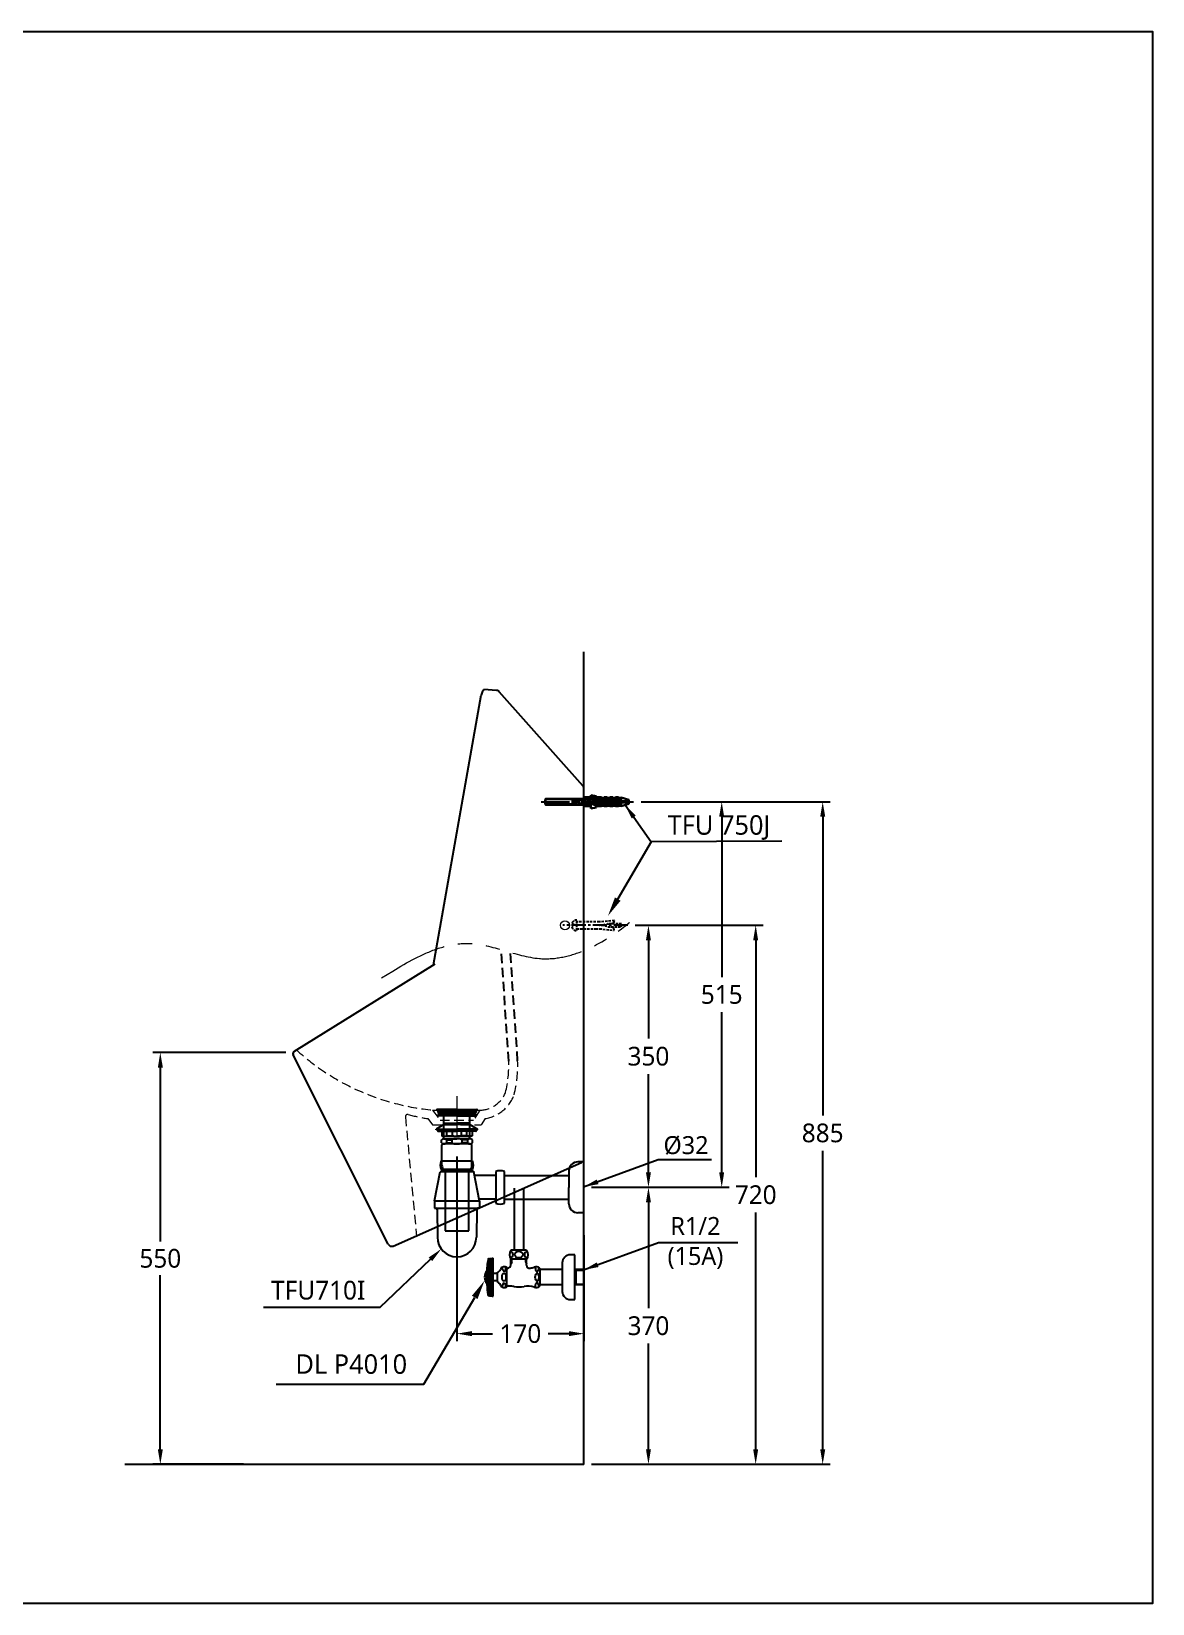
# Model space of a CAD drawing. Extents: x 6834 to 9934, y 70 to 2170.
# Drawn here: x 8436 to 9934, y 70 to 2170 of the extents above; entities that cross this region are included whole.
import ezdxf

# ---------------------------------------------------------------- set-up
doc = ezdxf.new("R2010")
doc.units = 0
doc.header["$LTSCALE"] = 500
doc.header["$MEASUREMENT"] = 0
for name, pattern in [('0.15mmDimensionLine', [0]), ('0.30mmSolid', [0]), ('CENTER', [2, 1.25, -0.25, 0.25, -0.25]), ('CENTER2', [1.125, 0.75, -0.125, 0.125, -0.125]), ('HIDDEN', [0.375, 0.25, -0.125]), ('HIDDEN2', [0.1875, 0.125, -0.0625]), ('PHANTOM2', [1.25, 0.625, -0.125, 0.125, -0.125, 0.125, -0.125])]:
    doc.linetypes.add(name, pattern=pattern)
doc.layers.get('0').update_dxf_attribs({"linetype": 'CONTINUOUS'})
doc.layers.get('DEFPOINTS').update_dxf_attribs({"linetype": 'CONTINUOUS'})
for name, color, linetype in [('1', 1, 'CONTINUOUS'), ('3', 3, 'CONTINUOUS'), ('4', 4, 'CONTINUOUS'), ('5', 5, 'CONTINUOUS'), ('6', 6, 'CONTINUOUS'), ('THIN', 8, 'CONTINUOUS')]:
    doc.layers.add(name, color=color, linetype=linetype)
doc.layers.add('Base', color=172, linetype='0.30mmSolid', lineweight=0)
doc.styles.get("Standard").update_dxf_attribs({"font": 'NanumGothic.ttf'})
doc.styles.add('굴림', font='NanumGothic.ttf')
doc.dimstyles.get("Standard").update_dxf_attribs({"dimtxt": 2.5, "dimasz": 2, "dimexe": 2, "dimexo": 1, "dimgap": 2, "dimtad": 1, "dimdec": 0, "dimlfac": 10, "dimrnd": 1, "dimzin": 0, "dimdsep": 46, "dimtxsty": 'Standard', "dimcen": 0, "dimclrt": 2, "dimadec": 0, "dimazin": 0, "dimtfac": 1, "dimtdec": 0, "dimtofl": 0, "dimtmove": 0, "dimatfit": 3, "dimfxl": 1, "dimtolj": 1, "dimtzin": 0, "dimarcsym": 0})
doc.dimstyles.new('Standard$0', dxfattribs={"dimtxt": 0.18, "dimasz": 0.18, "dimexe": 0.18, "dimexo": 0.0625, "dimgap": 0.09, "dimtad": 0, "dimtih": 1, "dimtoh": 1, "dimdec": 4, "dimzin": 0, "dimdsep": 46, "dimtxsty": 'Standard', "dimcen": 0.09, "dimadec": 0, "dimazin": 0, "dimtfac": 1, "dimtdec": 4, "dimtofl": 0, "dimtmove": 0, "dimatfit": 3, "dimfxl": 1, "dimtolj": 1, "dimtzin": 0, "dimarcsym": 0})

# ---------------------------------------------------------------- blocks, each defined once
blk = doc.blocks.new('*D20')
at = {"layer": '1', "color": 3, "lineweight": -2, "transparency": 16777216}
for p, q in [((9004.4, 666.8), (9004.4, 420.3)), ((9174, 562.1), (9174, 420.3)), ((9024.4, 430.3), (9052.1, 430.3)), ((9154, 430.3), (9126.3, 430.3))]:
    blk.add_line(p, q, dxfattribs=at)
at = {"layer": '1', "color": 3, "transparency": 16777216}
for points in [[(9024.4, 433.7), (9024.4, 427), (9004.4, 430.3)], [(9154, 433.7), (9154, 427), (9174, 430.3)]]:
    blk.add_solid(points, dxfattribs=at)
at = {"layer": 'DEFPOINTS', "color": 0, "transparency": 16777216}
for p in [(9004.4, 676.8), (9174, 572.1), (9174, 430.3)]:
    blk.add_point(p, dxfattribs=at)
at = {"layer": '1', "color": 0, "transparency": 16777216, "insert": (9089.2, 430.3), "char_height": 25, "attachment_point": 5}
blk.add_mtext('\\A1;170', dxfattribs=at)
blk = doc.blocks.new('*D21')
at = {"layer": '1', "color": 3, "lineweight": -2, "transparency": 16777216}
for p, q in [((8775.6, 805.8), (8598.1, 805.8)), ((8608.1, 785.8), (8608.1, 553.3)), ((8608.1, 275.8), (8608.1, 508.3)), ((8719.4, 255.8), (8598.1, 255.8))]:
    blk.add_line(p, q, dxfattribs=at)
at = {"layer": '1', "color": 3, "transparency": 16777216}
for points in [[(8604.8, 785.8), (8611.5, 785.8), (8608.1, 805.8)], [(8604.8, 275.8), (8611.5, 275.8), (8608.1, 255.8)]]:
    blk.add_solid(points, dxfattribs=at)
at = {"layer": 'DEFPOINTS', "color": 0, "transparency": 16777216}
for p in [(8608.1, 805.8), (8785.6, 805.8), (8729.4, 255.8)]:
    blk.add_point(p, dxfattribs=at)
at = {"layer": '1', "color": 0, "transparency": 16777216, "insert": (8608.1, 530.8), "char_height": 25, "attachment_point": 5}
blk.add_mtext('\\A1;550', dxfattribs=at)
blk = doc.blocks.new('*D22')
at = {"layer": '1', "color": 3, "lineweight": -2, "transparency": 16777216}
for p, q in [((9250.4, 1140.8), (9503.1, 1140.8)), ((9493.1, 1120.8), (9493.1, 721.9)), ((9493.1, 275.8), (9493.1, 674.6)), ((9184, 255.8), (9503.1, 255.8))]:
    blk.add_line(p, q, dxfattribs=at)
at = {"layer": '1', "color": 3, "transparency": 16777216}
for points in [[(9489.8, 1120.8), (9496.5, 1120.8), (9493.1, 1140.8)], [(9489.8, 275.8), (9496.5, 275.8), (9493.1, 255.8)]]:
    blk.add_solid(points, dxfattribs=at)
at = {"layer": 'DEFPOINTS', "color": 0, "transparency": 16777216}
for p in [(9240.4, 1140.8), (9174, 255.8), (9493.1, 255.8)]:
    blk.add_point(p, dxfattribs=at)
at = {"layer": '1', "color": 0, "transparency": 16777216, "insert": (9493.1, 698.3), "char_height": 25, "attachment_point": 5}
blk.add_mtext('\\A1;885', dxfattribs=at)
blk = doc.blocks.new('*D23')
at = {"layer": '1', "color": 3, "lineweight": -2, "transparency": 16777216}
for p, q in [((9242.7, 975.8), (9413.6, 975.8)), ((9403.6, 955.8), (9403.6, 639.3)), ((9403.6, 275.8), (9403.6, 592.2)), ((9184, 255.8), (9413.6, 255.8))]:
    blk.add_line(p, q, dxfattribs=at)
at = {"layer": '1', "color": 3, "transparency": 16777216}
for points in [[(9400.2, 955.8), (9406.9, 955.8), (9403.6, 975.8)], [(9400.2, 275.8), (9406.9, 275.8), (9403.6, 255.8)]]:
    blk.add_solid(points, dxfattribs=at)
at = {"layer": 'DEFPOINTS', "color": 0, "transparency": 16777216}
for p in [(9232.7, 975.8), (9403.6, 975.8), (9174, 255.8)]:
    blk.add_point(p, dxfattribs=at)
at = {"layer": '1', "color": 0, "transparency": 16777216, "insert": (9403.6, 615.8), "char_height": 25, "attachment_point": 5}
blk.add_mtext('\\A1;720', dxfattribs=at)
blk = doc.blocks.new('*D24')
at = {"layer": '1', "color": 3, "lineweight": -2, "transparency": 16777216}
for p, q in [((9184, 625.8), (9270.3, 625.8)), ((9260.3, 605.8), (9260.3, 464.4)), ((9260.3, 275.8), (9260.3, 417.1)), ((9184, 255.8), (9270.3, 255.8))]:
    blk.add_line(p, q, dxfattribs=at)
at = {"layer": '1', "color": 3, "transparency": 16777216}
for points in [[(9257, 605.8), (9263.6, 605.8), (9260.3, 625.8)], [(9257, 275.8), (9263.6, 275.8), (9260.3, 255.8)]]:
    blk.add_solid(points, dxfattribs=at)
at = {"layer": 'DEFPOINTS', "color": 0, "transparency": 16777216}
for p in [(9174, 625.8), (9260.3, 625.8), (9174, 255.8)]:
    blk.add_point(p, dxfattribs=at)
at = {"layer": '1', "color": 0, "transparency": 16777216, "insert": (9260.3, 440.8), "char_height": 25, "attachment_point": 5}
blk.add_mtext('\\A1;370', dxfattribs=at)
blk = doc.blocks.new('*D25')
at = {"layer": '1', "color": 3, "lineweight": -2, "transparency": 16777216}
for p, q in [((9242.7, 975.8), (9270.3, 975.8)), ((9260.3, 955.8), (9260.3, 824.4)), ((9260.3, 645.8), (9260.3, 777.1)), ((9184, 625.8), (9270.3, 625.8))]:
    blk.add_line(p, q, dxfattribs=at)
at = {"layer": '1', "color": 3, "transparency": 16777216}
for points in [[(9257, 955.8), (9263.6, 955.8), (9260.3, 975.8)], [(9257, 645.8), (9263.6, 645.8), (9260.3, 625.8)]]:
    blk.add_solid(points, dxfattribs=at)
at = {"layer": 'DEFPOINTS', "color": 0, "transparency": 16777216}
for p in [(9232.7, 975.8), (9260.3, 975.8), (9174, 625.8)]:
    blk.add_point(p, dxfattribs=at)
at = {"layer": '1', "color": 0, "transparency": 16777216, "insert": (9260.3, 800.8), "char_height": 25, "attachment_point": 5}
blk.add_mtext('\\A1;350', dxfattribs=at)
blk = doc.blocks.new('*D26')
at = {"layer": '1', "color": 3, "lineweight": -2, "transparency": 16777216}
for p, q in [((9250.4, 1140.8), (9368.2, 1140.8)), ((9358.2, 1120.8), (9358.2, 906.7)), ((9358.2, 645.8), (9358.2, 859.8)), ((9184, 625.8), (9368.2, 625.8))]:
    blk.add_line(p, q, dxfattribs=at)
at = {"layer": '1', "color": 3, "transparency": 16777216}
for points in [[(9354.8, 1120.8), (9361.5, 1120.8), (9358.2, 1140.8)], [(9354.8, 645.8), (9361.5, 645.8), (9358.2, 625.8)]]:
    blk.add_solid(points, dxfattribs=at)
at = {"layer": 'DEFPOINTS', "color": 0, "transparency": 16777216}
for p in [(9240.4, 1140.8), (9174, 625.8), (9358.2, 625.8)]:
    blk.add_point(p, dxfattribs=at)
at = {"layer": '1', "color": 0, "transparency": 16777216, "insert": (9358.2, 883.3), "char_height": 25, "attachment_point": 5}
blk.add_mtext('\\A1;515', dxfattribs=at)

msp = doc.modelspace()

# ---------------------------------------------------------------- linework, layer by layer
at = {"color": 2, "linetype": 'ByBlock'}
for p, q in [((8973.1333, 922.77218), (9036.87538, 1283.02058)), ((9057.40642, 1289.55626), (9040.46077, 1290.72606)), ((9172.761, 1162.17813), (9060.94781, 1287.71473)), ((9174.02728, 663.42372), (9174.02728, 1158.85257)), ((8787.24098, 807.82878), (8975.49804, 924.175)), ((8912.69866, 549.81364), (8785.76911, 802.63141)), ((8919.00392, 547.40668), (9171.04924, 658.8508))]:
    msp.add_line(p, q, dxfattribs=at)
at = {"color": 0}
for p, q in [((9122.67108, 1144.65643), (9121.97108, 1143.95643)), ((9121.97108, 1143.95643), (9121.97108, 1137.55643)), ((9121.97108, 1137.55643), (9122.67108, 1136.85643)), ((9159.67108, 1144.65643), (9122.67108, 1144.65643)), ((9122.67108, 1144.65643), (9122.67108, 1136.85643)), ((9122.67108, 1136.85643), (9159.67108, 1136.85643)), ((9158.97108, 1136.85643), (9158.97108, 1144.65643)), ((9159.67108, 1144.65643), (9159.77108, 1144.75643)), ((9159.77108, 1136.75643), (9159.67108, 1136.85643)), ((9172.77389, 1144.75643), (9159.77108, 1144.75643)), ((9159.77108, 1136.75643), (9172.77389, 1136.75643)), ((9161.14085, 1143.7077), (9171.14085, 1137.80516)), ((9171.14085, 1143.7077), (9161.14085, 1137.80516)), ((9161.14085, 1143.7077), (9171.14085, 1143.7077)), ((9161.14085, 1137.80516), (9161.14085, 1143.7077)), ((9161.14085, 1137.80516), (9171.14085, 1137.80516)), ((9171.14085, 1143.7077), (9161.35015, 1143.7077)), ((9171.14085, 1143.7077), (9171.14085, 1137.80516)), ((9173.97108, 1143.95643), (9172.77389, 1144.75643)), ((9173.97108, 1137.55643), (9172.77389, 1136.75643)), ((9219.97108, 1143.95643), (9173.97108, 1143.95643)), ((9173.97108, 1137.55643), (9173.97108, 1143.95643)), ((9219.97108, 1137.55643), (9173.97108, 1137.55643)), ((9174.25061, 1136.50643), (9174.16053, 1137.55643)), ((9174.22916, 1136.75643), (9174.32081, 1136.75643)), ((9176.63746, 1145.00643), (9174.25061, 1136.50643)), ((9176.72753, 1143.95643), (9176.63746, 1145.00643)), ((9177.36664, 1136.50643), (9177.27657, 1137.55643)), ((9179.75349, 1145.00643), (9177.36664, 1136.50643)), ((9179.84357, 1143.95643), (9179.75349, 1145.00643)), ((9180.48267, 1136.50643), (9180.3926, 1137.55643)), ((9182.86953, 1145.00643), (9180.48267, 1136.50643)), ((9182.86953, 1145.00643), (9180.48267, 1136.50643)), ((9182.9596, 1143.95643), (9182.86953, 1145.00643)), ((9183.59871, 1136.50643), (9183.50863, 1137.55643)), ((9185.98556, 1145.00643), (9183.59871, 1136.50643)), ((9186.07564, 1143.95643), (9185.98556, 1145.00643)), ((9186.71474, 1136.50643), (9186.62467, 1137.55643)), ((9189.10159, 1145.00643), (9186.71474, 1136.50643)), ((9189.19167, 1143.95643), (9189.10159, 1145.00643)), ((9189.83078, 1136.50643), (9189.7407, 1137.55643)), ((9192.21763, 1145.00643), (9189.83078, 1136.50643)), ((9192.21763, 1145.00643), (9189.83078, 1136.50643)), ((9192.3077, 1143.95643), (9192.21763, 1145.00643)), ((9192.94681, 1136.50643), (9192.85674, 1137.55643)), ((9195.33366, 1145.00643), (9192.94681, 1136.50643)), ((9195.42374, 1143.95643), (9195.33366, 1145.00643)), ((9196.06285, 1136.50643), (9195.97277, 1137.55643)), ((9198.4497, 1145.00643), (9196.06285, 1136.50643)), ((9198.53977, 1143.95643), (9198.4497, 1145.00643)), ((9199.17888, 1136.50643), (9199.0888, 1137.55643)), ((9201.56573, 1145.00643), (9199.17888, 1136.50643)), ((9201.56573, 1145.00643), (9199.17888, 1136.50643)), ((9201.65581, 1143.95643), (9201.56573, 1145.00643)), ((9202.29491, 1136.50643), (9202.20484, 1137.55643)), ((9204.68177, 1145.00643), (9202.29491, 1136.50643)), ((9204.77184, 1143.95643), (9204.68177, 1145.00643)), ((9205.41095, 1136.50643), (9205.32087, 1137.55643)), ((9207.7978, 1145.00643), (9205.41095, 1136.50643)), ((9207.88787, 1143.95643), (9207.7978, 1145.00643)), ((9208.52698, 1136.50643), (9208.43691, 1137.55643)), ((9210.91383, 1145.00643), (9208.52698, 1136.50643)), ((9210.91383, 1145.00643), (9208.52698, 1136.50643)), ((9211.00391, 1143.95643), (9210.91383, 1145.00643)), ((9211.64302, 1136.50643), (9211.55294, 1137.55643)), ((9214.02987, 1145.00643), (9211.64302, 1136.50643)), ((9214.11994, 1143.95643), (9214.02987, 1145.00643)), ((9214.75905, 1136.50643), (9214.66897, 1137.55643)), ((9217.1459, 1145.00643), (9214.75905, 1136.50643)), ((9217.23598, 1143.95643), (9217.1459, 1145.00643)), ((9217.87508, 1136.50643), (9217.78501, 1137.55643)), ((9220.26194, 1145.00643), (9217.87508, 1136.50643)), ((9219.97108, 1143.95643), (9226.97108, 1140.75643)), ((9226.97108, 1140.75643), (9219.97108, 1137.55643)), ((9220.35201, 1143.95643), (9220.26194, 1145.00643)), ((9221.18477, 1137.19604), (9221.09469, 1138.24604)), ((9223.02348, 1143.74401), (9221.18477, 1137.19604)), ((9223.11355, 1142.69401), (9223.02348, 1143.74401)), ((9224.75971, 1138.8303), (9224.66963, 1139.8803)), ((9225.78501, 1142.48159), (9224.75971, 1138.8303)), ((9225.87509, 1141.43159), (9225.78501, 1142.48159))]:
    msp.add_line(p, q, dxfattribs=at)
at = {"color": 7, "linetype": 'CENTER2', "ltscale": 0.05}
msp.add_line((9232.70334, 975.75643), (9146.10288, 975.75643), dxfattribs=at)
at = {"color": 7, "linetype": 'HIDDEN', "lineweight": 0, "ltscale": 0.1}
msp.add_line((8935.64943, 719.80615), (8950.40663, 559.81013), dxfattribs=at)
at = {"color": 4}
for p, q in [((8983.37423, 661.00534), (9004.37423, 661.00534)), ((9004.37423, 661.00534), (9025.37423, 661.00534)), ((9174.02728, 659.75643), (9166.02728, 659.75643)), ((9174.02728, 591.75643), (9174.02728, 659.75643)), ((8974.46917, 607.60226), (8981.87423, 646.60226)), ((8985.27423, 648.60226), (8981.87423, 646.60226)), ((9026.87423, 646.60226), (8981.87423, 646.60226)), ((9025.37423, 649.50534), (8983.37423, 649.50534)), ((8985.27423, 648.60226), (8985.27423, 649.50534)), ((9023.47423, 648.60226), (8985.27423, 648.60226)), ((9023.47423, 648.60226), (9026.87423, 646.60226)), ((9034.37423, 607.10226), (9026.87423, 646.60226)), ((9056.31975, 646.75643), (9056.31975, 604.75643)), ((9067.81975, 625.75643), (9067.81975, 646.75643)), ((9154.02728, 647.75643), (9154.02728, 625.75643)), ((9067.81975, 604.75643), (9067.81975, 625.75643)), ((9067.81975, 609.75643), (9154.02728, 609.75643)), ((9154.02728, 603.75643), (9154.02728, 625.75643)), ((8974.37423, 607.60226), (8974.37423, 598.10226)), ((8974.37423, 607.60226), (9034.2793, 607.60226)), ((8974.37423, 598.10226), (8976.74601, 598.10226)), ((8976.74601, 598.10226), (9032.37423, 598.10226)), ((8977.87423, 596.30226), (8978.37423, 559.00534)), ((9030.87423, 596.16577), (9030.37423, 559.00534)), ((9034.37423, 598.10226), (9032.37423, 598.10226)), ((9034.37423, 607.10226), (9034.37423, 598.10226)), ((9174.02728, 591.75643), (9166.02728, 591.75643))]:
    msp.add_line(p, q, dxfattribs=at)
at = {"color": 7, "linetype": 'HIDDEN2', "ltscale": 0.05}
msp.add_lwpolyline([(9164.40311, 968.66713), (9164.40311, 982.84573, 0.3163168315), (9157.73241, 978.15643), (9159.51528, 978.15643), (9159.51528, 973.35643), (9157.73241, 973.35643, 0.3163168315)], format="xyb", close=True, dxfattribs=at)
for points in [[(9164.40311, 971.25643), (9189.8153, 971.25643), (9194.88742, 971.25643), (9214.50666, 969.11973), (9214.17692, 972.62458), (9194.88742, 975.75643), (9214.17692, 979.15086), (9214.83639, 982.29314), (9194.88742, 980.25643), (9189.8153, 980.25643), (9164.40311, 980.25643)], [(9205.97389, 973.95643), (9224.49825, 973.95643), (9224.44962, 977.55643), (9205.11626, 977.55643)]]:
    msp.add_lwpolyline(points, dxfattribs=at)
at = {"color": 7, "linetype": 'Continuous', "lineweight": 0}
msp.add_circle((9148.77935, 975.75643), 6, dxfattribs=at)
at = {"color": 2, "linetype": 'ByBlock'}
msp.add_arc((9057.06208, 1284.56813), 5, 39, 86.05101255, dxfattribs=at)
at = {"color": 2}
for centre, radius, start, end in [((8789.34387, 804.42615), 4, 121.71680384, 206.65937103), ((8917.1671, 552.05707), 5, 206.65937103, 291.55303945)]:
    msp.add_arc(centre, radius, start, end, dxfattribs=at)
at = {"color": 7, "linetype": 'HIDDEN', "lineweight": 0, "ltscale": 0.1}
for centre, radius, start, end in [((8919.32338, 788.9051), 154.36434, 346.3111467, 1.98312078), ((8919.32338, 788.9051), 166.30184, 346.3111467, 1.98312078), ((9034.63266, 766.18889), 37.32104, 271.19613178, 338.27581349), ((9034.35191, 766.61997), 49.58711, 278.83401768, 339.79490186), ((8938.631, 720.13814), 3, 78.03517892, 186.35365505)]:
    msp.add_arc(centre, radius, start, end, dxfattribs=at)
at = {"color": 4}
for centre, radius, start, end in [((8995.97423, 655.25534), 13.85, 155.47045254, 204.52954746), ((9012.77423, 655.25534), 13.85, 335.47045254, 24.52954746), ((9166.02728, 647.75643), 12, 90, 180), ((9062.06975, 634.15643), 13.85, 65.47045254, 114.52954746), ((8975.87423, 596.30226), 2, 0, 64.15806724), ((9032.87423, 596.16577), 2, 104.47751219, 180), ((9062.06975, 617.35643), 13.85, 245.47045254, 294.52954746), ((9166.02728, 603.75643), 12, 180, 270), ((9004.37423, 559.00534), 26, 180, 0)]:
    msp.add_arc(centre, radius, start, end, dxfattribs=at)
at = {"color": 2, "linetype": 'ByBlock'}
msp.add_ellipse((9043.14116, 1275.51232), major_axis=(-1.23169, 15.08768), ratio=0.4382630861, start_param=0.5042784076, end_param=1.0145222166, dxfattribs=at)
msp.add_open_spline([(9040.46083, 1290.72638), (9040.40084, 1290.64742), (9039.78582, 1289.83301), (9038.86785, 1288.46111)], degree=3, dxfattribs=at)
at = {"color": 1, "linetype": 'PHANTOM2', "lineweight": 0, "ltscale": 0.3}
msp.add_spline([(8903.78893, 905.7349), (9023.48116, 951.48901), (9117.6652, 931.22647), (9230.16281, 975.67333), (9236.70337, 980.90237)], degree=3, dxfattribs=at)
at = {"layer": '1'}
for q in [(9174.02728, 1341.22907), (8560.77425, 255.75643)]:
    msp.add_line((9174.02728, 255.75643), q, dxfattribs=at)
at = {"layer": '1', "color": 1, "linetype": 'CENTER2', "ltscale": 0.1}
msp.add_line((9117.10815, 1140.75643), (9240.35073, 1140.75643), dxfattribs=at)
at = {"layer": '1', "color": 3}
for p, q in [((9264.1547, 1087.42822), (9216.28609, 1005.66888)), ((9438.52118, 1088.37809), (9264.1547, 1087.42822)), ((8901.96935, 465.72914), (8969.03668, 529.68828)), ((8746.13601, 465.72914), (8901.96935, 465.72914)), ((8960.36338, 362.93184), (9028.19241, 478.78348)), ((8763.07563, 362.93184), (8960.36338, 362.93184))]:
    msp.add_line(p, q, dxfattribs=at)
at = {"layer": '1', "color": 7, "linetype": 'HIDDEN', "ltscale": 0.1}
for p, q in [((9073.59526, 794.24689), (9063.65247, 943.22727)), ((9085.51737, 794.8529), (9075.84689, 939.65297))]:
    msp.add_line(p, q, dxfattribs=at)
at = {"layer": '1', "color": 1, "linetype": 'CENTER', "lineweight": 0, "ltscale": 0.2}
msp.add_line((9004.37423, 747.77805), (9004.37423, 694.38286), dxfattribs=at)
at = {"layer": '1', "color": 7, "linetype": 'HIDDEN', "lineweight": 0, "ltscale": 0.1}
for p, q in [((8965.38143, 717.62898), (8971.79615, 709.27661)), ((8971.73908, 729.052), (8982.18143, 715.4554)), ((8971.73908, 729.052), (9034.89748, 729.052)), ((8982.18143, 715.4554), (9026.56704, 715.4554)), ((9034.89748, 729.052), (9026.56704, 715.4554)), ((9041.96713, 717.62109), (9036.85459, 709.27661)), ((8971.79615, 709.27661), (9036.85459, 709.27661))]:
    msp.add_line(p, q, dxfattribs=at)
at = {"layer": '1', "color": 4}
msp.add_line((9067.81975, 641.63143), (9154.02728, 641.63143), dxfattribs=at)
at = {"layer": '1', "color": 2}
for centre, start, end in [((9169.02728, 1158.85257), 0, 41.69087797), ((9169.02728, 663.42372), 293.85305088, 360)]:
    msp.add_arc(centre, 5, start, end, dxfattribs=at)
at = {"layer": '1', "color": 7, "linetype": 'HIDDEN', "lineweight": 0, "ltscale": 0.1}
for centre, radius, start, end in [((9001.58595, 1042.66432), 315.0294, 227.78627697, 264.5634659), ((8993.77154, 919.31175), 203.67115, 254.47376454, 261.98733801)]:
    msp.add_arc(centre, radius, start, end, dxfattribs=at)
at = {"layer": '1', "color": 3}
for points in [[(9223.05715, 1008.65727), (9215.57807, 1013.03614), (9206.18101, 988.40946)], [(8966.73622, 532.10054), (8971.33714, 527.27602), (8983.51022, 543.49105)], [(9024.45287, 480.97292), (9031.93195, 476.59405), (9041.32901, 501.22072)]]:
    msp.add_solid(points, dxfattribs=at)
at = {"layer": '3', "color": 4}
for p, q in [((8977.37423, 729.37548), (8977.37423, 728.77548)), ((8977.37423, 728.77548), (8979.51646, 727.27548)), ((8977.37423, 728.77548), (9004.37423, 728.77548)), ((8987.07423, 729.77548), (8977.77423, 729.77548)), ((8979.0724, 727.07548), (8979.0724, 725.77548)), ((8979.0724, 722.77548), (8979.0724, 721.47548)), ((8985.37423, 727.27548), (8979.2724, 727.27548)), ((9004.37423, 721.27548), (8979.2724, 721.27548)), ((9004.37423, 725.27548), (8979.5724, 725.27548)), ((9004.37423, 723.27548), (8979.5724, 723.27548)), ((8985.37423, 727.27548), (9004.37423, 727.27548)), ((8986.87423, 717.86424), (8986.87423, 721.27548)), ((8986.87423, 690.68107), (8986.87423, 721.27548)), ((9004.37423, 729.77548), (8987.07423, 729.77548)), ((9004.37423, 729.77548), (9021.67423, 729.77548)), ((9031.37423, 728.77548), (9004.37423, 728.77548)), ((9023.37423, 727.27548), (9004.37423, 727.27548)), ((9004.37423, 725.27548), (9029.17607, 725.27548)), ((9004.37423, 723.27548), (9029.17607, 723.27548)), ((9004.37423, 721.27548), (9029.47607, 721.27548)), ((9021.67423, 729.77548), (9030.97423, 729.77548)), ((9021.87423, 690.68107), (9021.87423, 721.27548)), ((9023.37423, 727.27548), (9029.47607, 727.27548)), ((9031.37423, 728.77548), (9029.23201, 727.27548)), ((9029.67607, 727.07548), (9029.67607, 725.77548)), ((9029.67607, 722.77548), (9029.67607, 721.47548)), ((9031.37423, 729.37548), (9031.37423, 728.77548)), ((8986.87423, 709.60883), (8976.87423, 703.60883)), ((8976.87423, 702.60883), (8976.87423, 703.60883)), ((8976.87423, 703.60883), (9004.37423, 703.60883)), ((8986.87423, 702.60883), (8976.87423, 702.60883)), ((8978.6821, 702.60883), (8978.6821, 701.30883)), ((8979.1821, 700.80883), (8984.1821, 700.80883)), ((8984.1821, 700.80883), (8984.1821, 694.68618)), ((8984.1821, 700.80883), (9004.37423, 700.80883)), ((8985.1821, 694.10883), (8984.1821, 694.68618)), ((8985.1821, 694.10883), (8986.5821, 694.10883)), ((8986.5821, 694.10883), (9004.37423, 694.10883)), ((8987.57423, 711.70323), (8986.87423, 712.91567)), ((8986.87423, 711.70323), (9004.37423, 711.70323)), ((8986.87423, 709.60883), (9004.37423, 709.60883)), ((9021.87423, 702.60883), (8986.87423, 702.60883)), ((8987.57423, 709.60883), (8987.57423, 711.70323)), ((8990.95689, 694.68618), (8990.95689, 700.80883)), ((8990.95689, 694.68618), (8998.35755, 694.68618)), ((8998.35755, 694.68618), (8998.35755, 700.80883)), ((9021.87423, 711.70323), (9004.37423, 711.70323)), ((9021.87423, 709.60883), (9004.37423, 709.60883)), ((9031.87423, 703.60883), (9004.37423, 703.60883)), ((9024.56636, 700.80883), (9004.37423, 700.80883)), ((9022.16636, 694.10883), (9004.37423, 694.10883)), ((9010.39092, 694.68618), (9010.39092, 700.80883)), ((9017.79158, 694.68618), (9010.39092, 694.68618)), ((9017.79158, 694.68618), (9017.79158, 700.80883)), ((9021.17423, 711.70323), (9021.87423, 712.91567)), ((9021.17423, 709.60883), (9021.17423, 711.70323)), ((9021.87423, 709.60883), (9031.87423, 703.60883)), ((9021.87423, 702.60883), (9031.87423, 702.60883)), ((9023.56636, 694.10883), (9022.16636, 694.10883)), ((9023.56636, 694.10883), (9024.56636, 694.68618)), ((9029.56636, 700.80883), (9024.56636, 700.80883)), ((9024.56636, 700.80883), (9024.56636, 694.68618)), ((9030.06636, 702.60883), (9030.06636, 701.30883)), ((9031.87423, 702.60883), (9031.87423, 703.60883)), ((8983.63054, 685.14661), (8983.63054, 689.25986)), ((8984.37423, 655.04585), (8984.37423, 682.70323)), ((9004.37423, 683.70323), (8985.37423, 683.70323)), ((8987.01793, 690.70323), (9004.13054, 690.70323)), ((8990.40532, 689.25986), (8990.40532, 685.14661)), ((8990.40532, 689.25986), (8997.80598, 689.25986)), ((8990.40532, 685.14661), (8997.80598, 685.14661)), ((8997.80598, 689.25986), (8997.80598, 685.14661)), ((9021.73054, 683.70323), (9004.37423, 683.70323)), ((9021.73054, 690.70323), (9004.61793, 690.70323)), ((9018.34315, 689.25986), (9010.94248, 689.25986)), ((9010.94248, 689.25986), (9010.94248, 685.14661)), ((9018.34315, 685.14661), (9010.94248, 685.14661)), ((9018.34315, 689.25986), (9018.34315, 685.14661)), ((9024.37423, 655.04585), (9024.37423, 682.70323)), ((9025.11793, 685.14661), (9025.11793, 689.25986)), ((8986.37424, 648.70323), (9004.37423, 648.70323)), ((8988.49923, 648.70323), (8988.49923, 567.70323)), ((9022.37423, 648.70323), (9004.37423, 648.70323)), ((9020.24923, 567.70323), (9020.24923, 648.70323)), ((8988.49923, 567.70323), (9020.24923, 567.70323))]:
    msp.add_line(p, q, dxfattribs=at)
for centre, radius, start, end in [((8977.77423, 729.37548), 0.4, 90, 180), ((8979.2724, 727.07548), 0.2, 90, 180), ((8979.5724, 725.77548), 0.5, 180, 270), ((8979.5724, 722.77548), 0.5, 90, 180), ((8979.2724, 721.47548), 0.2, 180, 270), ((8982.87423, 724.27548), 1, 270, 90), ((9025.87423, 724.27548), 1, 90, 270), ((9029.17607, 725.77548), 0.5, 270, 0), ((9029.17607, 722.77548), 0.5, 0, 90), ((9029.47607, 727.07548), 0.2, 0, 90), ((9029.47607, 721.47548), 0.2, 270, 0), ((9030.97423, 729.37548), 0.4, 0, 90), ((8979.1821, 701.30883), 0.5, 180, 270), ((8987.5695, 704.28803), 10.18185, 250.56792502, 289.43207498), ((9004.18209, 723.56116), 29.45658, 258.59556617, 270.3737354), ((9004.56637, 723.56116), 29.45658, 269.6262646, 281.40443383), ((9021.17897, 704.28803), 10.18185, 250.56792502, 289.43207498), ((9029.56636, 701.30883), 0.5, 270, 0), ((8987.01793, 685.99543), 4.70435, 43.94093732, 136.05906268), ((8987.01793, 688.41103), 4.70435, 223.94093732, 316.05906268), ((8985.37423, 682.70323), 1, 90, 180), ((9003.90834, 677.09875), 13.60629, 89.06429532, 116.64718661), ((9003.90834, 697.30771), 13.60629, 243.35281339, 270.93570468), ((9004.84013, 677.09875), 13.60629, 63.35281339, 90.93570468), ((9004.84013, 697.30771), 13.60629, 269.06429532, 296.64718661), ((9021.73054, 685.99543), 4.70435, 43.94093732, 136.05906268), ((9021.73054, 688.41103), 4.70435, 223.94093732, 316.05906268), ((9023.37423, 682.70323), 1, 0, 90), ((8997.36264, 655.64982), 13, 182.42004342, 212.30000816), ((9011.38583, 655.64982), 13, 327.69999184, 357.57995658)]:
    msp.add_arc(centre, radius, start, end, dxfattribs=at)
at = {"layer": '4', "color": 4}
for p, q in [((9056.31975, 641.63143), (9027.81806, 641.63143)), ((9056.31975, 609.88143), (9033.84654, 609.88143))]:
    msp.add_line(p, q, dxfattribs=at)
at = {"layer": '5'}
msp.add_lwpolyline([(6833.85453, 2169.79582), (9933.85453, 2169.79582), (9933.85453, 69.79582), (6833.85453, 69.79582)], close=True, dxfattribs=at)
at = {"layer": '6'}
for p, q in [((9080.67728, 624.88143), (9080.67728, 541.75643)), ((9093.37728, 624.88143), (9093.37728, 541.75643)), ((9046.1121, 529.75643), (9046.1121, 505.75643)), ((9046.70353, 530.25643), (9047.52728, 530.25643)), ((9047.52728, 530.25643), (9048.02728, 530.75643)), ((9047.52728, 530.25643), (9047.52728, 505.75643)), ((9048.02728, 530.75643), (9048.02728, 505.75643)), ((9048.02728, 530.75643), (9051.22728, 530.75643)), ((9048.02728, 530.34495), (9051.52728, 530.34495)), ((9048.02728, 529.34495), (9051.52728, 529.34495)), ((9048.02728, 528.34495), (9051.52728, 528.34495)), ((9048.02728, 527.34495), (9051.52728, 527.34495)), ((9048.02728, 526.34495), (9051.52728, 526.34495)), ((9048.02728, 525.34495), (9051.52728, 525.34495)), ((9051.52728, 531.05643), (9051.52728, 531.25643)), ((9051.52728, 531.25643), (9053.02728, 531.25643)), ((9051.52728, 531.05643), (9051.52728, 505.75643)), ((9053.02728, 530.25643), (9053.02728, 531.25643)), ((9053.02728, 505.75643), (9053.02728, 530.25643)), ((9093.37728, 541.75643), (9076.52728, 541.75643)), ((9097.52728, 529.75643), (9076.52728, 529.75643)), ((9076.52728, 522.25643), (9076.52728, 529.75643)), ((9077.77728, 525.75643), (9076.52728, 523.59137)), ((9077.77728, 525.75643), (9076.52728, 525.75643)), ((9077.77728, 525.75643), (9077.77728, 529.75643)), ((9097.52728, 541.75643), (9093.37728, 541.75643)), ((9096.27728, 525.75643), (9096.27728, 529.75643)), ((9096.27728, 525.75643), (9097.52728, 523.59137)), ((9097.52728, 525.75643), (9096.27728, 525.75643)), ((9097.52728, 521.8448), (9097.52728, 529.75643)), ((9162.15157, 535.75643), (9156.15157, 535.75643)), ((9162.15157, 475.75643), (9162.15157, 535.75643)), ((9046.1121, 481.75643), (9046.1121, 505.75643)), ((9047.52728, 481.25643), (9047.52728, 505.75643)), ((9048.02728, 524.34495), (9051.52728, 524.34495)), ((9048.02728, 523.34495), (9051.52728, 523.34495)), ((9048.02728, 522.34495), (9051.52728, 522.34495)), ((9048.02728, 521.34495), (9051.52728, 521.34495)), ((9048.02728, 520.34495), (9051.52728, 520.34495)), ((9048.02728, 519.34495), (9051.52728, 519.34495)), ((9048.02728, 518.34495), (9051.52728, 518.34495)), ((9048.02728, 517.34495), (9051.52728, 517.34495)), ((9048.02728, 516.34495), (9051.52728, 516.34495)), ((9048.02728, 515.34495), (9051.52728, 515.34495)), ((9048.02728, 514.34495), (9051.52728, 514.34495)), ((9048.02728, 513.34495), (9051.52728, 513.34495)), ((9048.02728, 512.34495), (9051.52728, 512.34495)), ((9048.02728, 511.34495), (9051.52728, 511.34495)), ((9048.02728, 510.34495), (9051.52728, 510.34495)), ((9048.02728, 509.34495), (9051.52728, 509.34495)), ((9048.02728, 508.34495), (9051.52728, 508.34495)), ((9048.02728, 507.34495), (9051.52728, 507.34495)), ((9048.02728, 506.34495), (9051.52728, 506.34495)), ((9048.02728, 480.75643), (9048.02728, 505.75643)), ((9048.02728, 505.16791), (9051.52728, 505.16791)), ((9048.02728, 504.16791), (9051.52728, 504.16791)), ((9051.52728, 480.45643), (9051.52728, 505.75643)), ((9058.11389, 510.50643), (9053.02728, 510.50643)), ((9053.02728, 480.25643), (9053.02728, 505.75643)), ((9058.11389, 511.48877), (9058.11389, 510.50643)), ((9058.11389, 510.50643), (9058.11389, 501.00643)), ((9063.00047, 517.07794), (9062.44811, 516.12122)), ((9071.11389, 517.75643), (9071.11389, 518.47714)), ((9071.11389, 493.75643), (9071.11389, 517.75643)), ((9072.02728, 517.75643), (9071.11389, 517.75643)), ((9072.02728, 517.00643), (9071.11389, 517.00643)), ((9072.02728, 517.00643), (9073.32632, 517.94801)), ((9072.02728, 517.00643), (9072.02728, 517.75643)), ((9145.15157, 516.00643), (9115.02728, 516.00643)), ((9115.02728, 515.00643), (9115.02728, 496.50643)), ((9115.02841, 515.00756), (9115.02841, 517.75532)), ((9145.15157, 524.75643), (9145.15157, 486.75643)), ((9173.15157, 516.00643), (9162.15157, 516.00643)), ((9162.15157, 515.38947), (9162.15157, 496.12404)), ((9163.65157, 515.00643), (9162.65157, 516.00643)), ((9163.65157, 495.50643), (9163.65157, 516.00643)), ((9163.65157, 515.00643), (9174.15157, 515.00643)), ((9174.15157, 515.00643), (9173.15157, 516.00643)), ((9174.02728, 496.50643), (9174.02728, 515.00643)), ((9048.02728, 503.16791), (9051.52728, 503.16791)), ((9048.02728, 502.16791), (9051.52728, 502.16791)), ((9048.02728, 501.16791), (9051.52728, 501.16791)), ((9048.02728, 500.16791), (9051.52728, 500.16791)), ((9048.02728, 499.16791), (9051.52728, 499.16791)), ((9048.02728, 498.16791), (9051.52728, 498.16791)), ((9048.02728, 497.16791), (9051.52728, 497.16791)), ((9048.02728, 496.16791), (9051.52728, 496.16791)), ((9048.02728, 495.16791), (9051.52728, 495.16791)), ((9048.02728, 494.16791), (9051.52728, 494.16791)), ((9048.02728, 493.16791), (9051.52728, 493.16791)), ((9048.02728, 492.16791), (9051.52728, 492.16791)), ((9048.02728, 491.16791), (9051.52728, 491.16791)), ((9048.02728, 490.16791), (9051.52728, 490.16791)), ((9048.02728, 489.16791), (9051.52728, 489.16791)), ((9048.02728, 488.16791), (9051.52728, 488.16791)), ((9048.02728, 487.16791), (9051.52728, 487.16791)), ((9048.02728, 486.16791), (9051.52728, 486.16791)), ((9048.02728, 485.16791), (9051.52728, 485.16791)), ((9048.02728, 484.16791), (9051.52728, 484.16791)), ((9048.02728, 483.16791), (9051.52728, 483.16791)), ((9058.11389, 501.00643), (9053.02728, 501.00643)), ((9058.11389, 500.02409), (9058.11389, 501.00643)), ((9063.00047, 494.43492), (9062.44811, 495.39164)), ((9072.02728, 494.50643), (9071.11389, 494.50643)), ((9074.73908, 493.75643), (9071.11389, 493.75643)), ((9071.11389, 493.03571), (9071.11389, 493.75643)), ((9072.02728, 494.50643), (9073.32632, 493.75643)), ((9072.02728, 493.75643), (9072.02728, 494.50643)), ((9115.02728, 493.75643), (9115.02728, 496.50643)), ((9145.15157, 495.50643), (9115.02728, 495.50643)), ((9115.02728, 495.50643), (9115.02728, 495.32469)), ((9115.02728, 493.75643), (9115.02728, 495.32469)), ((9173.15157, 495.50643), (9162.15157, 495.50643)), ((9162.65157, 495.50643), (9163.65157, 496.50643)), ((9163.65157, 496.50643), (9174.15157, 496.50643)), ((9173.15157, 495.50643), (9174.15157, 496.50643)), ((9046.70353, 481.25643), (9047.52728, 481.25643)), ((9047.52728, 481.25643), (9048.02728, 480.75643)), ((9048.02728, 482.16791), (9051.52728, 482.16791)), ((9048.02728, 481.16791), (9051.52728, 481.16791)), ((9048.02728, 480.75643), (9051.22728, 480.75643)), ((9051.52728, 480.25643), (9051.52728, 480.45643)), ((9051.52728, 480.25643), (9053.02728, 480.25643)), ((9156.15157, 475.75643), (9162.15157, 475.75643))]:
    msp.add_line(p, q, dxfattribs=at)
for centre, radius, start, end in [((9189.02728, 505.75643), 145, 170.50659, 178.05685792), ((9046.70353, 529.55643), 0.7, 90, 170.50659), ((9051.22728, 531.05643), 0.3, 270, 0), ((9084.52728, 535.75643), 10, 143.13010235, 216.86989765), ((9089.52728, 535.75643), 10, 323.13010235, 36.86989765), ((9156.15157, 524.75643), 11, 90, 180), ((9055.28152, 505.7111), 14, 141.78592674, 179.75272851), ((9055.28152, 505.83193), 14, 180.24727149, 218.21407326), ((9189.02728, 505.75643), 145, 178.05685792, 189.49341), ((9050.32375, 523.12122), 14, 303.80982041, 330), ((9067.63975, 514.39946), 5.35697, 49.56943438, 150), ((9072.02728, 522.25643), 4.5, 270, 0), ((9101.52728, 521.8448), 4, 180, 277.71167846), ((9098.73245, 542.48414), 24.82771, 277.71167846, 290.96613747), ((9110.12092, 512.76368), 7, 45.48706364, 110.96613747), ((9050.32375, 488.39164), 14, 30, 56.19017959), ((9067.63975, 497.1134), 5.35697, 210, 310.43056562), ((9074.73908, 455.75643), 38, 80.69517649, 90.00000262), ((9087.02728, 530.75643), 38, 260.69517447, 280.73727399), ((9098.73245, 469.02872), 24.82771, 69.03386253, 100.73727502), ((9110.12092, 498.74918), 7, 249.03386253, 314.5), ((9156.15157, 486.75643), 11, 180, 270), ((9046.70353, 481.95643), 0.7, 189.49341, 270), ((9051.22728, 480.45643), 0.3, 0, 90)]:
    msp.add_arc(centre, radius, start, end, dxfattribs=at)
for centre, major_axis, ratio, start_param, end_param in [((9074.25402, 535.98401), (-5.22946, 0), 0.8663914057, 1.8005043538, 4.4430577951), ((9099.70996, 535.98401), (-5.22946, 0), 0.8663914057, -1.3174732033, 1.3573775685), ((9067.34863, 519.34871), (0, 5.39901), 0.4782041641, 1.6491869217, 4.6926581943), ((9111.46622, 518.26133), (0, 5.21778), 0.4600900845, 1.2920182652, 4.7930949808), ((9067.34863, 492.43599), (0, 5.39901), 0.4782041642, 4.681700192, 7.8252127339), ((9111.46622, 493.34214), (0, 5.21778), 0.4600900845, 4.6137785763, 8.1512197192)]:
    msp.add_ellipse(centre, major_axis=major_axis, ratio=ratio, start_param=start_param, end_param=end_param, dxfattribs=at)
for centre, major_axis, ratio in [((9087.02728, 535.98401), (5.22946, 0), 0.8663914057), ((9067.34863, 505.75643), (0, -5.39901), 0.4782041641), ((9111.46622, 505.75643), (0, -5.21778), 0.4600900845)]:
    msp.add_ellipse(centre, major_axis=major_axis, ratio=ratio, dxfattribs=at)
at = {"layer": 'Base', "color": 0, "linetype": '0.30mmSolid', "lineweight": 30}
for p, q in [((9174.02728, 1146.75643), (9174.02728, 1134.75643)), ((9183.52728, 1146.75643), (9174.02728, 1146.75643)), ((9174.02728, 1134.75643), (9183.52728, 1134.75643)), ((9183.53146, 1146.75643), (9183.52728, 1146.75643)), ((9183.52728, 1140.75643), (9183.52728, 1140.60843)), ((9183.52728, 1140.60843), (9183.52728, 1135.4385)), ((9183.52728, 1131.95643), (9183.52728, 1140.60222)), ((9183.52728, 1135.4385), (9183.52728, 1131.95643)), ((9183.53146, 1146.75643), (9190.23095, 1145.69533)), ((9197.42728, 1141.75643), (9185.62728, 1141.75643)), ((9185.62728, 1141.75643), (9185.62728, 1139.75643)), ((9185.62728, 1139.75643), (9197.42728, 1139.75643)), ((9190.1449, 1145.70896), (9190.29744, 1146.67207)), ((9190.52728, 1146.75643), (9190.39621, 1146.75643)), ((9197.42728, 1146.75643), (9190.52728, 1146.75643)), ((9190.52728, 1133.00643), (9190.52728, 1135.85109)), ((9190.52728, 1134.75643), (9197.42728, 1134.75643)), ((9197.42728, 1146.75643), (9197.42728, 1144.99907)), ((9201.22728, 1146.00601), (9197.42728, 1146.00601)), ((9197.42728, 1144.99907), (9201.22728, 1144.99907)), ((9197.42728, 1144.99907), (9197.42728, 1141.75643)), ((9201.22728, 1141.75643), (9197.42728, 1141.75643)), ((9197.42728, 1139.75643), (9197.42728, 1136.51379)), ((9197.42728, 1139.75643), (9201.22728, 1139.75643)), ((9197.42728, 1136.51379), (9197.42728, 1134.75643)), ((9197.42728, 1136.51379), (9201.22728, 1136.51379)), ((9197.42728, 1135.50811), (9201.22728, 1135.50811)), ((9201.22728, 1145.77438), (9201.22728, 1146.75643)), ((9201.22728, 1146.75643), (9205.02728, 1146.75643)), ((9201.22728, 1144.99907), (9201.22728, 1145.77438)), ((9201.22728, 1142.83557), (9201.22728, 1144.99907)), ((9201.22728, 1141.75643), (9201.22728, 1142.83557)), ((9205.02728, 1141.75643), (9201.22728, 1141.75643)), ((9201.22728, 1139.75643), (9205.02728, 1139.75643)), ((9201.22728, 1138.67802), (9201.22728, 1139.75643)), ((9201.22728, 1136.51379), (9201.22728, 1138.67802)), ((9201.22728, 1135.73986), (9201.22728, 1136.51379)), ((9201.22728, 1134.75643), (9201.22728, 1135.73986)), ((9201.22728, 1134.75643), (9205.02728, 1134.75643)), ((9205.02728, 1145.77438), (9205.02728, 1146.75643)), ((9208.82728, 1146.00601), (9205.02728, 1146.00601)), ((9205.02728, 1144.99907), (9205.02728, 1145.77438)), ((9205.02728, 1144.99907), (9208.82728, 1144.99907)), ((9205.02728, 1142.83557), (9205.02728, 1144.99907)), ((9205.02728, 1141.75643), (9205.02728, 1142.83557)), ((9208.82728, 1141.75643), (9205.02728, 1141.75643)), ((9205.02728, 1139.75643), (9208.82728, 1139.75643)), ((9205.02728, 1138.67802), (9205.02728, 1139.75643)), ((9205.02728, 1136.51379), (9205.02728, 1138.67802)), ((9205.02728, 1136.51379), (9208.82728, 1136.51379)), ((9205.02728, 1135.73986), (9205.02728, 1136.51379)), ((9205.02728, 1134.75643), (9205.02728, 1135.73986)), ((9205.02728, 1135.50811), (9208.82728, 1135.50811)), ((9208.82728, 1146.75643), (9212.62728, 1146.75643)), ((9208.82728, 1145.77438), (9208.82728, 1146.75643)), ((9208.82728, 1144.99907), (9208.82728, 1145.77438)), ((9208.82728, 1142.83557), (9208.82728, 1144.99907)), ((9208.82728, 1141.75643), (9208.82728, 1142.83557)), ((9212.62728, 1141.75643), (9208.82728, 1141.75643)), ((9208.82728, 1139.75643), (9212.62728, 1139.75643)), ((9208.82728, 1138.67802), (9208.82728, 1139.75643)), ((9208.82728, 1136.51379), (9208.82728, 1138.67802)), ((9208.82728, 1135.73986), (9208.82728, 1136.51379)), ((9208.82728, 1134.75643), (9208.82728, 1135.73986)), ((9208.82728, 1134.75643), (9212.62728, 1134.75643)), ((9212.62728, 1145.77438), (9212.62728, 1146.75643)), ((9216.42728, 1146.00601), (9212.62728, 1146.00601)), ((9212.62728, 1144.99907), (9212.62728, 1145.77438)), ((9212.62728, 1144.99907), (9216.42728, 1144.99907)), ((9212.62728, 1142.83557), (9212.62728, 1144.99907)), ((9212.62728, 1141.75643), (9212.62728, 1142.83557)), ((9216.42728, 1141.75643), (9212.62728, 1141.75643)), ((9212.62728, 1139.75643), (9216.42728, 1139.75643)), ((9212.62728, 1138.67802), (9212.62728, 1139.75643)), ((9212.62728, 1136.51379), (9212.62728, 1138.67802)), ((9212.62728, 1136.51379), (9216.42728, 1136.51379)), ((9212.62728, 1135.73986), (9212.62728, 1136.51379)), ((9212.62728, 1134.75643), (9212.62728, 1135.73986)), ((9212.62728, 1135.50811), (9216.42728, 1135.50811)), ((9216.42728, 1146.75643), (9220.22728, 1146.75643)), ((9216.42728, 1145.77438), (9216.42728, 1146.75643)), ((9216.42728, 1144.99907), (9216.42728, 1145.77438)), ((9216.42728, 1142.83557), (9216.42728, 1144.99907)), ((9216.42728, 1141.75643), (9216.42728, 1142.83557)), ((9220.22728, 1141.75643), (9216.42728, 1141.75643)), ((9216.42728, 1139.75643), (9220.22728, 1139.75643)), ((9216.42728, 1138.67802), (9216.42728, 1139.75643)), ((9216.42728, 1136.51379), (9216.42728, 1138.67802)), ((9216.42728, 1135.73986), (9216.42728, 1136.51379)), ((9216.42728, 1134.75643), (9216.42728, 1135.73986)), ((9216.42728, 1134.75643), (9220.22728, 1134.75643)), ((9220.22728, 1145.77438), (9220.22728, 1146.75643)), ((9224.02728, 1146.00601), (9220.22728, 1146.00601)), ((9220.22728, 1144.99907), (9220.22728, 1145.77438)), ((9220.22728, 1144.99907), (9224.02728, 1144.99907)), ((9220.22728, 1142.83557), (9220.22728, 1144.99907)), ((9220.22728, 1141.75643), (9220.22728, 1142.83557)), ((9224.02728, 1141.75643), (9220.22728, 1141.75643)), ((9220.22728, 1139.75643), (9224.02728, 1139.75643)), ((9220.22728, 1138.67802), (9220.22728, 1139.75643)), ((9220.22728, 1136.51379), (9220.22728, 1138.67802)), ((9220.22728, 1136.51379), (9224.02728, 1136.51379)), ((9220.22728, 1135.73986), (9220.22728, 1136.51379)), ((9220.22728, 1134.75643), (9220.22728, 1135.73986)), ((9220.22728, 1135.50811), (9224.02728, 1135.50811)), ((9233.95862, 1143.27909), (9224.02728, 1146.55643)), ((9224.02728, 1146.55643), (9224.02728, 1145.28057)), ((9224.02728, 1144.99907), (9224.02728, 1145.1799)), ((9224.02728, 1144.61881), (9224.02728, 1144.99907)), ((9224.02728, 1144.38604), (9224.02728, 1141.75643)), ((9224.02728, 1139.75643), (9224.02728, 1137.12682)), ((9224.02728, 1134.95643), (9233.95862, 1138.23377)), ((9224.02728, 1136.51379), (9224.02728, 1136.89404)), ((9224.02728, 1136.33347), (9224.02728, 1136.51379)), ((9224.02728, 1136.23308), (9224.02728, 1134.95643)), ((9233.02728, 1139.75643), (9233.02728, 1141.75643)), ((9234.02728, 1143.18412), (9234.02728, 1142.47307)), ((9234.02728, 1142.47307), (9234.02728, 1138.32873)), ((9190.52728, 1133.00643), (9183.52728, 1131.95643)), ((9190.52728, 1133.00643), (9183.52728, 1131.95643))]:
    msp.add_line(p, q, dxfattribs=at)
at = {"layer": 'Base', "color": 7, "linetype": '0.30mmSolid', "lineweight": 30}
for p, q in [((9190.52728, 1148.50643), (9183.52728, 1149.55643)), ((9183.52728, 1149.55643), (9183.52728, 1148.54524)), ((9183.52728, 1148.54524), (9190.52728, 1147.49524)), ((9183.52728, 1148.54524), (9183.52728, 1146.75693)), ((9190.52728, 1147.49524), (9190.52728, 1148.50643)), ((9190.52728, 1147.49524), (9190.52728, 1146.75687))]:
    msp.add_line(p, q, dxfattribs=at)
at = {"layer": 'Base', "color": 0, "linetype": '0.15mmDimensionLine', "lineweight": 15}
for p, q in [((9190.39621, 1146.75643), (9190.23095, 1145.69533)), ((9224.09595, 1145.31186), (9224.09595, 1144.31)), ((9224.09595, 1137.20286), (9224.09595, 1136.20188)), ((9233.95862, 1138.23377), (9233.95862, 1143.27909))]:
    msp.add_line(p, q, dxfattribs=at)
at = {"layer": 'Base', "color": 7, "linetype": '0.30mmSolid', "lineweight": 30}
msp.add_lwpolyline([(9190.36655, 1147.10843), (9188.61629, 1147.37348), (9186.3667, 1147.71783), (9185.73167, 1147.81725), (9185.09707, 1147.91957), (9185.09711, 1147.91957), (9184.46401, 1148.02977), (9184.14693, 1148.09428), (9183.9881, 1148.13301), (9183.83602, 1148.18032), (9183.70104, 1148.24194), (9183.64773, 1148.27877), (9183.60659, 1148.31776), (9183.56735, 1148.3737), (9183.54435, 1148.42853), (9183.52728, 1148.54524)], dxfattribs=at)
at = {"layer": 'Base', "color": 0, "linetype": '0.30mmSolid', "lineweight": 30}
for points in [[(9183.52728, 1140.60222), (9183.54268, 1140.39985), (9183.57617, 1140.19571), (9183.62668, 1139.99568), (9183.69457, 1139.79723), (9183.79565, 1139.56783), (9183.91781, 1139.34498), (9184.05646, 1139.13337), (9184.21153, 1138.92984), (9184.49109, 1138.61953), (9184.80034, 1138.3315), (9185.12883, 1138.06802), (9185.47646, 1137.82313), (9185.96378, 1137.52304), (9186.46879, 1137.25198), (9186.99007, 1137.00483), (9187.5219, 1136.77991), (9188.25668, 1136.50557), (9189.00346, 1136.26199), (9189.76158, 1136.0446), (9190.52728, 1135.85113)], [(9190.36655, 1147.10843), (9190.35016, 1147.00497), (9190.33318, 1146.89776), (9190.3156, 1146.78672), (9190.29744, 1146.67207)], [(9224.02728, 1145.28057), (9224.0617, 1145.29627), (9224.09595, 1145.31186)], [(9224.02728, 1145.1799), (9224.02762, 1145.19142)], [(9224.09595, 1144.31), (9224.08211, 1144.32944), (9224.07117, 1144.3511), (9224.04698, 1144.42802), (9224.03352, 1144.50868), (9224.02883, 1144.56367), (9224.02728, 1144.61881)], [(9224.09595, 1144.31), (9224.02728, 1144.38604)], [(9233.02728, 1141.75643), (9230.56197, 1141.75643), (9228.09151, 1141.75643), (9226.05994, 1141.75643), (9224.02728, 1141.75643)], [(9224.02728, 1139.75643), (9226.53057, 1139.75643), (9229.78248, 1139.75643), (9233.02728, 1139.75643)], [(9224.02728, 1136.89404), (9224.03156, 1136.98551), (9224.04535, 1137.07742), (9224.0567, 1137.12195), (9224.07294, 1137.16569), (9224.08296, 1137.18486), (9224.09595, 1137.20286)], [(9224.02728, 1137.12682), (9224.09595, 1137.20286)], [(9224.02759, 1136.32256), (9224.02728, 1136.33347)], [(9224.09595, 1136.20188), (9224.0617, 1136.21743), (9224.04451, 1136.22524), (9224.02728, 1136.23308)], [(9224.09595, 1136.20188), (9224.08209, 1136.2098), (9224.07115, 1136.21867), (9224.04698, 1136.25064), (9224.03353, 1136.28503), (9224.02883, 1136.309), (9224.02759, 1136.32256)], [(9224.02762, 1145.19142), (9224.03156, 1145.22033), (9224.04533, 1145.25978), (9224.05668, 1145.27851), (9224.07293, 1145.29665), (9224.08295, 1145.30451), (9224.09595, 1145.31186)]]:
    msp.add_lwpolyline(points, dxfattribs=at)
for centre, start, end in [((9190.39621, 1146.65643), 90, 171), ((9233.92728, 1143.18412), 0, 71.73710392), ((9233.92728, 1138.32873), 288.26288994, 0)]:
    msp.add_arc(centre, 0.1, start, end, dxfattribs=at)
at = {"layer": 'THIN', "color": 0}
for p, q in [((9158.97108, 1143.95643), (9121.97108, 1143.95643)), ((9158.97108, 1137.55643), (9121.97108, 1137.55643)), ((9159.67108, 1144.65643), (9158.97108, 1143.95643)), ((9159.67108, 1136.85643), (9158.97108, 1137.55643))]:
    msp.add_line(p, q, dxfattribs=at)

# ---------------------------------------------------------------- texts
at = {"color": 0, "extrusion": (0, 0, -1), "insert": (9180.05442, 1141.07289, 0), "char_height": 1.799175, "attachment_point": 5, "text_direction": (0, -1, 0), "style": '굴림'}
msp.add_mtext('%%C12', dxfattribs=at)
at = {"layer": '1', "color": 2, "attachment_point": 5}
for s, insert, char_height in [('TFU 750J', (9354.58371, 1106.35154), 26), ('\\A1;TFU710I', (8819.05268, 488.22914), 25), ('DL P4010', (8863.24812, 389.51143), 26)]:
    msp.add_mtext(s, dxfattribs=dict(at, insert=insert, char_height=char_height))
at = {"layer": '1', "color": 7, "char_height": 24, "attachment_point": 5}
for s, insert in [('%%C32', (9310.50861, 681.65762)), ('R1/2\\P(15A)', (9323.09047, 551.47163))]:
    msp.add_mtext(s, dxfattribs=dict(at, insert=insert))

# ---------------------------------------------------------------- dimensions: what is measured, and where the dimension line sits
at = {"layer": '1', "color": 2}
for base, p1, p2, picture, middle in [((9493.14775, 255.75643), (9240.35073, 1140.75643), (9174.02728, 255.75643), '*D22', (9493.14775, 698.25643)), ((9358.15835, 625.75643), (9240.35073, 1140.75643), (9174.02728, 625.75643), '*D26', (9358.15835, 883.25643)), ((9403.56553, 975.75643), (9174.02728, 255.75643), (9232.70334, 975.75643), '*D23', (9403.56553, 615.75643))]:
    dim = msp.add_linear_dim(base=base, p1=p1, p2=p2, angle=90, dimstyle='Standard$0', override={"dimtxt": 25, "dimasz": 20, "dimexe": 10, "dimexo": 10, "dimgap": 10, "dimzin": 8, "dimclrd": 3, "dimclre": 3, "dimtofl": 1, "dimarcsym": 1}, dxfattribs=at)
    dim.commit()
    dim.dimension.update_dxf_attribs({"geometry": picture, "text_midpoint": middle, "dimtype": 160})
for base, p1, p2, picture, middle in [((9260.29659, 975.75643), (9174.02728, 625.75643), (9232.70334, 975.75643), '*D25', (9260.29659, 800.75643)), ((8608.14746, 805.75643), (8729.41832, 255.75643), (8785.57155, 805.75643), '*D21', (8608.14746, 530.75643)), ((9260.29659, 625.75643), (9174.02728, 255.75643), (9174.02728, 625.75643), '*D24', (9260.29659, 440.75643))]:
    dim = msp.add_linear_dim(base=base, p1=p1, p2=p2, angle=90, dimstyle='Standard$0', override={"dimtxt": 25, "dimasz": 20, "dimexe": 10, "dimexo": 10, "dimgap": 10, "dimzin": 8, "dimclrd": 3, "dimclre": 3, "dimtofl": 1, "dimarcsym": 1}, dxfattribs=at)
    dim.commit()
    dim.dimension.update_dxf_attribs({"geometry": picture, "text_midpoint": middle})
dim = msp.add_linear_dim(base=(9174.02728, 430.32841), p1=(9004.37423, 676.79278), p2=(9174.02728, 572.08816), dimstyle='Standard$0', override={"dimtxt": 25, "dimasz": 20, "dimexe": 10, "dimexo": 10, "dimgap": 10, "dimdec": 0, "dimzin": 8, "dimclrd": 3, "dimclre": 3, "dimtofl": 1, "dimarcsym": 1}, dxfattribs=at)
dim.commit()
dim.dimension.update_dxf_attribs({"geometry": '*D20', "text_midpoint": (9089.20076, 430.32841), "dimtype": 160})

# ---------------------------------------------------------------- leaders
for points in [[(9228.99295, 1136.5951), (9264.1547, 1087.42822)], [(9173.52728, 626.25643), (9273.44286, 662.82673), (9344.74269, 662.82673)], [(9173.65157, 515.50643), (9273.56714, 552.07673), (9379.9432, 552.07673)]]:
    msp.add_leader(points, dimstyle='Standard', override={"dimtxt": 25, "dimasz": 20, "dimexe": 10, "dimexo": 10, "dimgap": 10, "dimtad": 0, "dimtoh": 1, "dimlfac": 1, "dimzin": 8, "dimclrd": 3, "dimclre": 3, "dimtofl": 1, "dimarcsym": 1}, dxfattribs=at)

doc.saveas('drawing.dxf')
